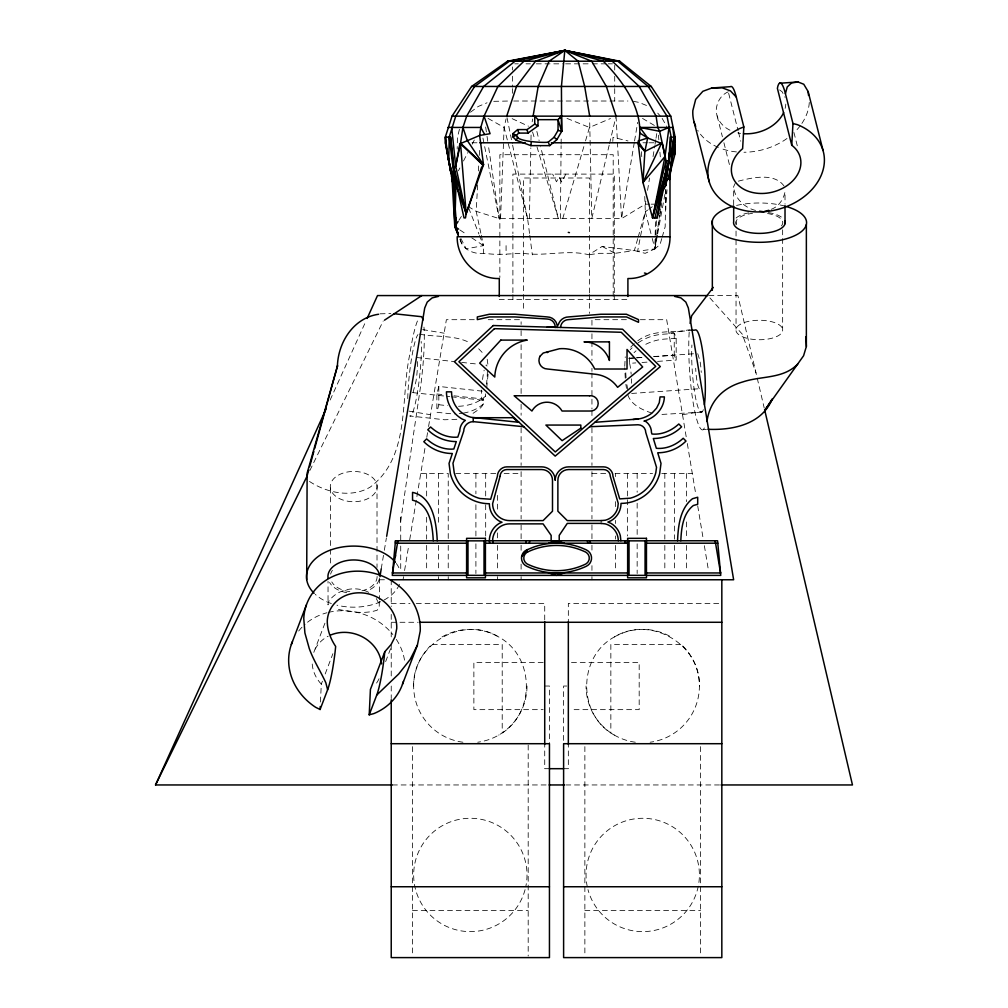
<?xml version="1.0" encoding="UTF-8"?>
<svg xmlns="http://www.w3.org/2000/svg" width="1008" height="1008" viewBox="0 0 1008 1008"><rect width="100%" height="100%" fill="white"/><g stroke="black" fill="none" stroke-linecap="round" stroke-linejoin="round"><path stroke-width="0.75" stroke-dasharray="5 3.75" d="M560.423 218.597L561.103 145.643M561.128 144.094L561.191 136.332M460.051 239.476C462.546 250.211 475.297 254.848 485.251 253.323C498.04 255.465 510.552 253.512 523.303 253.323C544.925 256.675 566.962 249.316 588.76 254.747L602.167 246.456L634.372 250.551L645.183 253.323L654.923 248.863L655.465 219.58M529.402 218.597L530.825 147.886M530.977 140.024L531.103 133.736M609.172 145.202L591.772 218.597L589.63 118.982M662.193 237.094L665.167 226.762L665.822 190.978M624.733 366.282L625.25 356.845M500.548 218.597L504.101 127.449L506.054 118.982M320.443 702.034L321.3 684.13L322.409 681.232M612.801 141.41L613.015 137.302L628.022 140.956M477.641 184.93L476.179 211.327L480.955 233.705M478.409 170.944L478.838 163.183M479.266 155.408L479.606 149.197M644.742 196.447L645.322 211.781L637.598 251.282L654.923 248.863L656.536 219.681M488.099 374.195L486.587 389.189M379.386 601.322L379.147 607.698L377.181 610.205C363.85 614.54 348.73 611.566 335.248 608.756M665.973 202.658L667.044 189.731M413.658 686.032C412.398 644.15 463.025 614.918 498.67 636.955C535.576 656.8 535.576 715.264 498.67 735.109M614.389 735.109C577.483 715.264 577.483 656.8 614.389 636.955C650.034 614.918 700.661 644.15 699.401 686.032M661.777 238.568L660.076 244.478L654.923 248.863L659.547 215.271M659.761 213.746L660.605 207.635M652.226 238.48L654.923 248.863L661.765 202.885M468.027 206.426L476.179 211.327L499.162 218.597L621.545 218.61L645.322 204.17L645.826 201.096M647.564 190.361L649.555 178.088M653.045 156.605L654.784 145.858M655.036 144.333L655.78 139.721M656.032 138.197L656.775 133.585M532.161 121.804L532.615 118.982M381.226 568.903L384.073 551.817M384.338 550.267L386.404 537.844M403.036 579.764L403.553 576.689M404.573 570.528L408.706 545.706M409.702 539.721L425.225 446.632M426.775 437.346L427.543 432.697M428.576 426.497L446.38 319.687L474.264 319.687M634.297 142.544L621.545 218.61L617.476 142.544M634.549 140.994L637.673 122.359M482.303 391.154L438.82 386.442L436.867 393.977L436.867 412.272L448.522 413.532A44.276 33.302 14.5 0 0 455.238 413.86M654.923 248.863L657.43 235.166M657.707 233.642L665.809 189.517L665.809 209.601M438.82 386.442L438.82 404.737L436.867 412.272M458.514 406.287A44.276 33.302 14.5 0 0 485.402 396.27L485.44 396.119M609.538 143.678L615.699 117.684M637.749 238.619L634.372 250.551L615.031 253.323L599.319 253.323L588.76 254.747M638.165 237.132L645.322 211.781L647.64 210.092M562.729 218.597L585.081 142.393M585.522 140.906L589.466 127.449L610.47 118.528M453.953 395.816L483.449 399.017C485.554 406.64 476.973 410.369 472.059 414.023M459.434 129.314L457.468 137.302L457.178 149.045M324.929 623.183L313.765 652.478A35.217 31.487 20.9 0 1 328.243 636.161M325.168 673.987L332.905 653.688M385.648 661.601L391.205 647.023M330.12 400.037L365.816 321.338M733.673 204.863L733.673 186.593L735.185 183.343M309.847 470.509L383.191 321.035M413.091 392.402L416.027 381.1A17.716 2.23 -83.8 0 0 417.388 360.637M483.449 399.017L482.971 399.974A17.716 2.23 -83.8 0 1 481.597 390.046M458.438 170.78L459.875 167.983M463.491 161.003L467.813 152.611M472.147 144.22L474.302 140.036M565.828 174.107L561.683 181.944L558.974 177.017L556.492 181.78L552.623 174.107M706.432 429.395L703.37 429.61L705.487 425.93M458.905 220.261L461.387 216.481M630.706 347.13L634.561 343.363M470.497 112.216L478.195 106.483L487.04 102.791M648.799 209.248L652.277 206.703M637.711 340.855C653.108 328.923 674.075 332.842 692.042 330.296M728.28 91.804C721.287 94.664 717.116 101.632 716.323 108.927A35.217 26.712 -14.2 0 0 732.388 131.254M771.196 209.324C778.68 206.703 783.493 199.42 785.018 191.898L785.018 204.007M738.347 181.163C752.749 177.421 775.568 172.28 784.791 187.123M481.282 235.192L483.512 245.637L466.187 248.825L460.48 237.686M668.934 333.194L690.379 329.616M682.517 414.716L702.425 411.403M456.851 419.29L444.667 419.769L409.727 415.976A41.328 5.204 -83.8 0 0 417.967 389.164A41.328 5.204 -83.8 0 0 421.155 341.435M657.556 361.393L676.179 360.095L676.179 338.285L675.209 335.16L674.239 333.434L662.584 334.253A44.276 39.703 -21.9 0 0 637.283 343.463M676.179 338.285L664.537 339.091A44.276 39.703 -21.9 0 0 642.638 346.059M628.715 358.281L634.927 357.853M636.476 357.739L644.251 357.21M653.562 356.555L693.932 353.745M629.206 358.382L635.418 357.953M636.968 357.84L643.18 357.412M654.053 356.656L674.239 355.244L676.179 360.095M629.609 357.638L629.609 363.346L635.821 362.905M642.02 362.477L648.232 362.048M631.651 393.448L699.968 388.685M701.908 412.133L660.215 414.515M493.744 101.329L509.305 101.014M380.092 313.816L390.802 313.564M514.735 63.832L518.301 63.832M526.012 63.832L530.41 63.832M536.281 63.832L562.653 63.832M565.614 63.832L589.39 63.832M592.376 63.832L605.405 63.832M608.252 63.832L612.448 63.832M513.677 101.014L627.908 101.014M471.996 142.783L479.241 142.783M642.965 142.783L647.438 142.783M648.925 142.783L655.187 142.783M645.322 204.17L649.795 204.17M651.281 204.17L655.754 204.17M708.939 295.571L737.894 295.571L764.24 408.127M499.275 299.414L627.908 299.414M488.2 319.687L521.111 319.687L521.111 324.387M626.409 319.687L591.948 319.687L591.948 325.949M640.345 319.687L666.679 319.687L686.284 437.346M420.739 473.495L448.232 473.495L448.232 539.129M455.767 473.495L495.949 473.495M504.164 473.495L521.111 473.495M591.948 473.495L607.358 473.495M615.056 473.495L652.567 473.495M661.752 473.495L692.307 473.495M379.424 579.764L385.409 579.764M391.23 603.376L410.017 603.376M416.291 603.376L544.723 603.376L544.723 622.276M718.704 603.376L568.336 603.376L568.336 622.276M391.23 622.276L417.992 622.276M432.306 644.389L502.211 644.389L502.211 732.4M680.753 644.389L610.848 644.389L610.848 732.4M543.148 662.42L473.873 662.42L473.873 709.645L543.148 709.645M571.486 662.42L639.185 662.42L639.185 709.645L571.486 709.645M544.723 686.032L549.448 686.032L549.448 744.471M566.761 686.032L563.611 686.032L563.611 742.543M549.448 768.688L544.723 768.688L544.723 744.471M563.611 768.688L568.336 768.688L568.336 744.471M392.364 784.955L547.571 784.955M565.79 784.955L719.485 784.955M412.474 910.375L528.192 910.375M584.867 910.375L700.573 910.375M419.391 334.127C435.96 337.403 454.331 334.732 469.741 342.72M416.632 357.512L453.89 361.544M461.651 362.389L478.737 364.241M436.867 393.977L444.641 394.808M412.486 392.591L449.757 396.635M451.307 396.799L482.353 400.163M438.82 404.737L447.552 405.682M422.68 329.616L444.125 333.194M409.097 411.151L430.542 414.716M633.44 101.329L638.833 102.362L648.988 106.483M755.572 210.42C744.673 207.9 734.177 198.072 733.673 186.593M651.962 413.091C642.361 410.029 630.63 404.699 627.619 394.204M567 118.415L589.466 127.449M368.689 592.339C355.421 585.245 336.42 589.151 328.268 602.179L328.041 604.888L328.041 581.364M512.152 118.667L528.507 126.202M602.167 246.456L615.031 253.323M488.061 118.415L504.101 127.449L527.587 218.597L529.578 233.705M642.524 118.415L655.225 125.95M459.988 230.013L466.515 234.36M471.744 237.825L483.512 245.637L483.512 253.613M309.469 481.446C326.806 492.899 351.515 498.267 370.238 487.091C410.873 456.46 400.176 398.866 409.689 354.929A58.93 7.421 -83.8 0 1 418.282 319.145M779.625 89.951L782.145 91.791L785.068 97.398M478.674 348.768L483.336 353.669M709.884 297.914L742.329 334.228L755.987 372.884M657.72 113.123L660.454 116.21M376.286 598.563L379.386 604.422M662.13 118.377L666.868 126.706M697.738 353.669L699.968 360.788A17.716 2.659 86 0 1 701.253 372.431M487.192 359.239L488.326 367.555M460.013 239.072L462.924 246.028M468.607 207.875L478.926 234.02M479.493 235.469L483.512 245.637M532.564 131.935L534.782 139.406M537.012 146.878L558.344 218.597L540.628 146.727M645.322 211.781L651.848 236.993M793.913 132.439L797.769 147.672M728.658 93.303L738.108 130.712M738.486 132.212L740.754 141.196M717.116 115.882L722.396 136.773M723.908 142.733L729.553 165.123M536.848 131.443L539.116 140.616M629.609 363.346L630.088 365.665A17.716 2.659 86 0 1 631.159 374.22M507.024 117.684L512.316 143.678M512.631 145.202L527.587 218.597M482.945 138.083L499.162 218.597L488.401 145.643M687.317 443.533L695.911 495.067M697.7 505.84L703.345 539.721M704.353 545.706L708.485 570.528M625.867 384.3L626.472 388.37M485.654 127.021L486.801 134.782M487.028 136.332L488.174 144.094M529.767 235.217L532.35 254.86M658.438 135.185L658.841 139.822M659.912 152.195L660.316 156.832M641.378 151.666L641.957 159.39M625.25 378.315L624.758 367.756M616.064 116.147L617.387 140.994M782.649 229.799L782.649 330.939A23.411 9.74 0 0 1 745.756 337.932A23.411 9.74 0 0 1 749.637 321.136A23.411 9.74 0 0 1 782.649 330.939M736.042 221.71L736.042 224.822M736.042 231.046L736.042 329.074M700.573 746.638L700.573 956.025M686.41 473.495L686.41 501.631M686.41 521.942L686.41 539.129M686.41 545.391L686.41 570.389M674.604 473.495L674.604 539.129M674.604 545.391L674.604 570.389M674.239 333.434L674.239 355.244M664.826 473.495L664.826 539.129M664.826 545.391L664.826 570.389M637.157 473.495L637.157 492.257M637.157 503.194L637.157 536.004M637.157 543.829L637.157 573.514M627.367 473.495L627.367 536.004M615.56 473.495L615.56 476.62M615.56 501.631L615.56 507.881M615.56 520.38L615.56 523.505M615.56 536.004L615.56 539.129M615.56 545.391L615.56 570.389M614.716 65.381L614.716 70.031M614.716 76.23L614.716 87.066M614.716 88.616L614.716 101.014M614.288 233.629L614.288 174.107L512.896 174.107L512.896 233.629M614.288 235.192L614.288 293.152M614.288 294.714L614.288 299.414M613.204 296.39L613.204 154.703L499.855 154.703L499.855 277.502M591.948 333.787L591.948 340.049M591.948 341.624L591.948 360.423M591.948 368.248L591.948 371.385M591.948 372.947L591.948 408.983M591.948 410.558L591.948 418.396M591.948 427.795L591.948 465.394M591.948 471.656L591.948 518.818M591.948 524.929L591.948 539.129M591.948 545.303L591.948 550.078M591.948 565.664L591.948 570.389M591.948 576.639L591.948 579.764M589.592 292.925L589.592 178L523.467 178L523.467 292.925M589.592 294.5L589.592 313.387M584.867 746.638L584.867 956.025M528.192 745.063L528.192 956.025M523.467 294.5L523.467 311.812M521.111 330.649L521.111 336.924M521.111 344.749L521.111 394.884M521.111 404.284L521.111 415.258M521.111 427.795L521.111 465.394M521.111 471.656L521.111 518.818M521.111 524.929L521.111 539.129M521.111 545.303L521.111 551.641M521.111 564.102L521.111 570.389M521.111 576.639L521.111 579.764M512.896 235.192L512.896 293.152M512.896 294.714L512.896 299.414M512.467 66.931L512.467 70.031M512.467 76.23L512.467 87.066M512.467 88.616L512.467 93.265M506.079 245.637L506.079 254.621M497.498 495.382L497.498 511.006M497.498 532.879L497.498 539.129M497.498 545.391L497.498 570.389M497.498 576.639L497.498 579.764M485.68 473.495L485.68 496.944M485.68 504.756L485.68 536.004M485.402 393.876L485.402 396.27M475.902 473.495L475.902 493.819M475.902 504.756L475.902 536.004M475.902 543.829L475.902 573.514M448.232 545.391L448.232 570.389M448.232 576.639L448.232 579.764M438.455 473.495L438.455 525.067M438.455 545.391L438.455 570.389M438.455 576.639L438.455 579.764M426.649 473.495L426.649 496.944M426.649 517.255L426.649 539.129M426.649 545.391L426.649 570.389M412.474 746.638L412.474 956.025M400.718 539.935L400.718 515.365L400.289 523.656L421.369 381.024L422.995 364.972A58.93 7.421 -83.8 0 0 423.965 327.109M400.718 546.071L400.718 570.641M391.23 579.764L391.23 606.526M391.23 614.401L391.23 638.48M391.23 644.704L391.23 678.397M391.23 686.032L391.23 698.594M379.386 578.126L379.386 599.785M377.017 485.138L377.017 567.416M330.41 488.036L330.41 565.664M736.067 218.03A25.792 10.735 0 0 1 748.642 212.877M768.373 212.587A25.792 10.735 0 0 1 782.813 218.194M785.799 104.076A35.217 26.712 -14.2 0 1 785.131 108.36M740.615 133.384A35.217 26.712 -14.2 0 1 737.768 132.88M809.285 102.438A59.031 44.78 -14.2 0 1 801.108 124.564M800.226 125.773A59.031 44.78 -14.2 0 1 795.161 131.582M786.971 138.512A59.031 44.78 -14.2 0 1 743.992 152.258M736.47 151.918A59.031 44.78 -14.2 0 1 719.762 148M718.351 147.433A59.031 44.78 -14.2 0 1 697.725 130.309M767.542 213.52A23.411 9.74 0 0 1 781.276 226.057M736.256 224.255A23.411 9.74 0 0 1 752.497 213.331M703.37 429.61A58.93 8.858 86 0 1 692.143 395.942A58.93 8.858 86 0 1 689.434 329.011M736.609 205.418A47.225 19.656 0 0 1 785.509 206.275M699.262 388.546A17.716 2.659 86 0 1 695.671 368.248M627.871 389.655A17.716 2.659 86 0 1 626.56 382.221M626.094 377.735A17.716 2.659 86 0 1 625.716 370.138M631.462 378.832A17.716 2.659 86 0 1 631.55 383.254M634.057 352.661A44.276 39.703 -21.9 0 1 636.048 350.834M703.332 409.676A41.328 6.212 86 0 1 695.092 395.161A41.328 6.212 86 0 1 691.904 344.988M630.227 349.726A44.276 39.703 -21.9 0 1 632.104 347.81M298.683 631.021A59.031 52.781 20.9 0 1 305.122 624.217M307.541 622.226A59.031 52.781 20.9 0 1 326.97 612.738M328.419 612.373A59.031 52.781 20.9 0 1 392.83 634.549M396.346 639.387A59.031 52.781 20.9 0 1 404.901 662.861M377.118 576.5A23.411 15.145 0 0 1 361.91 590.814M349.839 591.57A23.411 15.145 0 0 1 331.783 581.931M330.624 574.132A23.411 15.145 0 0 1 332.413 570.352M379.147 579.386A25.792 16.682 0 0 1 368.689 590.222M346.815 592.704A25.792 16.682 0 0 1 329.553 582.473M379.046 678.724A35.217 31.487 20.9 0 1 374.522 685.629M321.3 684.13A35.217 31.487 20.9 0 1 312.19 660.568M485.894 365.274A17.716 2.23 -83.8 0 1 486.965 366.08M487.355 371.322A17.716 2.23 -83.8 0 1 486.499 384.187M482.542 379.537A17.716 2.23 -83.8 0 1 484.168 370.15M399.433 584.275A47.225 30.542 0 0 1 336.962 605.191M331.355 603.54A47.225 30.542 0 0 1 315.252 594.367M396.346 563.497A47.225 30.542 0 0 1 400.151 571.082M407.761 398.576A41.328 5.204 -83.8 0 1 417.967 334.58M483.449 403.805A44.276 33.302 14.5 0 1 463.075 413.179M461.803 413.368A44.276 33.302 14.5 0 1 459.207 413.658M587.286 886.75A56.675 56.675 0 0 1 659.282 820.751A56.675 56.675 0 0 1 682.101 915.718A56.675 56.675 0 0 1 587.979 889.623M682.794 645.952A56.675 56.675 0 0 1 650.122 742.228M635.33 742.228A56.675 56.675 0 0 1 586.051 686.032M614.389 636.955A56.675 56.675 0 0 1 671.063 636.955M527.008 686.032A56.675 56.675 0 0 1 477.729 742.228M462.937 742.228A56.675 56.675 0 0 1 430.265 645.952M441.995 636.955A56.675 56.675 0 0 1 498.67 636.955M525.08 889.623A56.675 56.675 0 0 1 430.958 915.718A56.675 56.675 0 0 1 453.776 820.751A56.675 56.675 0 0 1 525.773 886.75M338.814 498.267A23.411 15.145 0 0 0 376.803 489.082A23.411 15.145 0 0 0 345.517 472.399A23.411 15.145 0 0 0 338.814 498.267"/><path stroke-width="1.5" d="M558.041 130.397L561.695 131.342L561.38 116.147L558.041 119.662L558.041 130.397L554.06 137.252L548.251 142.128C545.504 143.111 507.944 141.561 518.717 133.094L527.978 133.094L537.995 125.887L537.995 119.662L534.731 116.147L534.731 124.085L527.071 129.591L517.658 129.591L512.845 133.648L512.845 136.823L516.172 140.2L530.888 145.631L549.713 145.631L556.945 139.558L561.695 131.342L561.431 86.461L564.808 50.4L619.731 61.211L651.256 86.461L670.748 116.147L675.146 137.151L675.058 153.783L669.665 174.623M458.375 235.57C450.463 217.451 457.96 196.497 452.365 177.408M451.647 176.123L454.066 189.731L448.787 161.318L449.203 137.151L455.755 116.147L474.655 86.461L509.431 61.211L564.808 50.4L617.828 61.211L648.194 86.461L667.019 116.147L671.177 137.151L668.997 160.713L665.809 185.51L663.352 189.731L657.09 217.904L652.554 217.904L642.978 182.486L638.291 144.169C645.737 112.531 624.469 82.858 603.301 61.211L564.808 50.4L507.528 61.211L471.593 86.461L452.025 116.147L445.284 137.151L445.448 143.136L451.055 173.477L445.448 143.136L445.75 137.151M458.262 234.889L454.759 226.548L455.994 184.351M458.325 233.503L454.759 226.548L455.137 202.658L451.899 176.123M292.446 641.617A59.031 52.781 20.9 0 0 315.63 707.288L320.09 709.506L320.242 706.52M403.427 681.295A59.031 52.781 20.9 0 1 373.855 713.588L369.218 714.823L370.415 689.447L384.779 651.76L391.079 644.566L395.086 636.817L396.736 628.538A35.217 31.487 20.9 0 0 363.51 593.019A35.217 31.487 20.9 0 0 327.26 621.016C327.26 630.176 330.599 638.883 335.664 646.443L335.173 651.294A47.225 5.947 -83.8 0 1 327.638 689.724L320.09 709.506M639.702 132.98L647.653 137.983L644.881 151.427L642.978 182.486L664.99 156.542L662.508 143.854L647.653 137.983L639.891 127.449L659.648 131.305L669.01 127.449L664.99 156.542L652.554 217.904L668.997 160.713L670.144 137.151L675.146 137.151L669.514 179.676L668.506 178.051L666.616 181.087L665.809 185.51L666.023 160.713L659.648 131.305L657.77 127.449L656.095 116.147L639.223 86.461L612.221 61.211L564.808 50.4L515.038 61.211L483.638 86.461L466.679 116.147L462.924 127.449L460.53 143.363L455.692 166.118L454.142 168.941L455.301 185.51L457.758 189.731L466.187 213.671L465.494 217.904L464.02 217.904L457.758 189.731L454.142 168.941L450.576 137.151L445.284 137.151L448.787 161.318L452.605 178.051L454.495 180.18M695.671 126.353A59.031 44.78 -14.2 0 1 692.836 110.565L695.671 99.414L702.866 91.3L711.85 87.986L730.384 86.688A47.225 7.094 86 0 1 736.306 97.108L743.841 126.958L742.631 148.68A35.217 26.712 -14.2 0 0 740.502 187.123A35.217 26.712 -14.2 0 0 789.629 183.695A35.217 26.712 -14.2 0 0 791.759 145.253L792.968 123.53L785.421 93.681L787.235 86.94L791.608 82.933L798.034 81.976L803.767 84.244L808.151 91.564L823.032 150.469M677.552 540.767C678.22 526 679.972 508.498 692.483 498.721L697.7 497.234L697.7 504.277L693.328 505.525C682.844 513.715 681.383 528.394 680.816 540.767M669.992 169.407L669.992 236.754C670.484 259.207 650.362 279.203 627.908 278.523L627.908 296.428M466.603 540.767L395.489 540.767L392.301 575.392L466.603 575.392M384.779 651.76L384.287 656.624A47.225 5.947 -83.8 0 1 376.753 695.041L369.218 714.823M639.891 127.449L672.84 127.449L673.886 137.151L669.514 179.676L667.195 171.776L668.405 161.242M306.697 579.55L307.125 473.168L337.554 365.665L314.622 448.623M668.745 158.231L669.438 152.208M669.791 149.197L671.177 137.151M530.888 145.631L531.304 142.128M526.075 543.199L526.39 540.767M555.181 327.524L555.244 327.071A8.064 8.064 0 0 0 547.18 319.007L514.924 316.928L489.397 316.928L477.313 319.612L477.313 316.928L489.397 314.244L514.924 314.244L547.18 316.928A10.143 10.143 0 0 1 556.97 324.437L557.122 325.597L558.268 324.891A10.748 10.748 0 0 1 568.651 316.928L600.907 314.244L626.434 314.244L638.518 319.612L638.518 322.308L626.434 316.928L600.907 316.928L568.651 319.612A8.064 8.064 0 0 0 560.864 325.597L560.624 327.449M529.339 543.199L529.654 540.767M557.941 327.373L547.18 327.071M624.733 543.199L625.061 540.767M627.417 543.199L627.644 540.011M337.39 366.572C337.945 342.518 353.43 317.822 378.617 314.257M458.678 229.144L454.759 226.548L455.944 217.904L455.301 209.601M663.352 189.731L666.023 170.73L667.195 171.776L673.886 137.151M669.766 173.515L670.433 168.966M670.887 165.942L675.146 137.151L672.953 149.474M669.904 171.171L670.383 168.084M670.862 164.984L671.341 161.897M671.807 158.798L675.146 137.151M379.94 576.664L381.226 568.903M386.669 536.294L424.708 308.032L427.228 302.072L432.167 297.889L438.455 296.39M392.528 572.96L397.883 540.767M533.081 116.147L538.184 86.461L549.108 61.211L564.808 50.4L591.683 61.211L606.337 86.461L616.064 116.147M484.054 116.147L480.803 127.449L479.632 135.475L483.512 164.72L466.187 213.671L455.692 166.118L459.85 143.854L479.632 135.475L490.077 133.686L484.054 116.147L497.914 86.461L523.958 61.211L564.808 50.4L578.151 61.211L584.678 86.461L589.693 116.147M657.09 217.904L666.023 170.73L654.923 217.904M402.507 684.205L417.388 645.17L420.223 631.084A59.031 52.781 20.9 0 0 364.518 571.536A59.031 52.781 20.9 0 0 303.773 618.471L304.907 632.986L309.292 648.61C313.614 660.668 320.594 671.227 325.823 682.744L327.638 689.724M690.064 323.354L691.69 315.731L713.236 287.406M652.554 217.904L666.023 160.713L668.997 160.713M306.697 477.275L308.801 469.69M309.62 466.717L313.841 451.496M806.362 224.532L806.362 346.462L803.59 355.748L765.916 408.694L772.178 399.042C761.783 424.481 732.602 430.353 707.969 429.295M506.709 116.147L516.512 86.461L535.576 61.211L564.808 50.4M454.142 168.941L466.187 213.671L481.459 167.605L483.512 164.72L467.258 140.427L462.924 127.449M706.948 421.533C709.783 400.856 723.227 387.463 742.82 381.931C761.116 375.732 783.355 379.159 797.807 363.964M291.337 644.465L306.407 604.901M527.461 549.612L521.64 556.643M392.364 784.955L155.534 784.955L326.227 408.618M367.114 318.465L377.509 295.571L707.792 295.571M642.978 182.486L661.563 143.098L644.881 151.427L638.291 144.169M155.534 784.955L307.075 476.141M417.388 645.17L410.143 659.534L398.651 674.062L376.753 695.041M516.172 140.2L517.873 137.176M451.597 179.676L452.605 178.051M458.048 233.982L455.944 226.762L454.759 226.548L458.073 221.508M559.352 118.49L561.38 116.147M548.843 543.199L556.529 540.767L564.215 543.199M564.215 572.96L556.529 575.392L548.843 572.96M384.489 320.179L421.848 295.571M512.845 136.823L516.109 135.374M743.841 126.958L739.204 128.747A59.031 44.78 -14.2 0 0 719.914 198.589A59.031 44.78 -14.2 0 0 809.109 192.377A59.031 44.78 -14.2 0 0 797.429 124.69L792.968 123.53M547.924 351.729L547.268 351.905M547.659 352.409L547.004 352.586M643.936 421.105C654.835 418.219 664.083 408.492 664.385 396.9L660.051 396.9L659.27 402.709L656.561 408.164L652.239 412.852A28.879 28.879 0 0 1 634.171 419.353L633.024 419.479M647.653 137.983L638.026 141.133L644.881 151.427M768.764 210.281L763.61 211.768L759.566 211.201M638.039 419.051L594.884 422.302M779.499 83.261L798.034 81.976M692.042 330.296L695.092 330.082A41.328 6.212 86 0 1 703.332 356.53A41.328 6.212 86 0 1 704.416 404.586M711.85 87.986L722.043 87.784L730.447 90.896L736.306 97.108M507.528 61.211L619.731 61.211M471.593 86.461L651.256 86.461M452.025 116.147L670.748 116.147M537.995 119.662L558.041 119.662L561.695 131.342M447.854 127.449L480.803 127.449L484.495 134.278M479.745 142.783L525.206 142.783M551.351 142.783L639.11 142.783M669.992 236.754L457.178 236.754C456.725 259.207 476.822 279.203 499.275 278.523L499.275 296.428M489.661 543.199L489.346 540.767A20.16 20.16 0 0 1 499.426 523.316L502.009 522.245L499.426 521.174A20.16 20.16 0 0 1 489.346 503.723A40.32 40.32 0 0 1 450.4 473.836L449.039 463.403L452.327 453.512A40.32 40.32 0 0 1 423.814 441.693L426.623 438.883C433.931 445.7 443.722 449.996 453.827 449.014L456.296 441.592A40.32 40.32 0 0 1 427.795 429.786L430.592 426.976C437.9 433.793 447.691 438.089 457.796 437.107L459.787 431.147A13.432 13.432 0 0 1 463.718 421.646L465.356 420.386L462.168 419.063A31.437 31.437 0 0 1 446.456 391.835L451.546 391.835A26.347 26.347 0 0 0 471.076 417.287L519.07 422.302M523.795 426.724L473.218 421.646A9.5 9.5 0 0 0 463.718 431.147L452.97 463.239L454.23 472.802A36.351 36.351 0 0 0 479.934 498.506L490.669 499.237L497.41 476.267C497.372 471.24 501.782 466.83 506.81 466.868L541.75 466.868C548.944 466.817 555.232 473.117 555.181 480.299C555.143 473.117 561.431 466.817 568.625 466.868L603.553 466.868C608.593 466.83 612.99 471.24 612.965 476.267L619.693 498.897L630.34 498.179A36.011 36.011 0 0 0 655.805 472.714L656.523 467.334L645.775 432.495A7.736 7.736 0 0 0 638.039 424.759L589.693 426.724M600.869 520.607L567.277 520.607L557.878 511.207L557.878 480.299A10.748 10.748 0 0 1 568.625 469.552L603.553 469.552A6.716 6.716 0 0 1 610.281 476.267L618.244 503.383L617.74 507.856A17.464 17.464 0 0 1 605.392 520.216L600.869 520.607L601.612 520.708M601.625 523.391L567.277 523.391L559.213 535.399L559.213 540.767M485.415 540.767L627.644 540.767M646.456 540.767L717.57 540.767L720.758 575.392L646.456 575.392M467.989 540.855L484.029 540.855M629.03 540.855L645.07 540.855M466.603 543.199L395.489 543.199L395.489 540.767M485.415 543.199L627.644 543.199M646.456 543.199L717.797 543.199M392.301 572.96L466.603 572.96M485.415 572.96L627.644 572.96M646.456 572.96L720.758 572.96M485.415 575.392L627.644 575.392M391.23 579.764L733.635 579.764L688.351 308.032L685.831 302.072L680.891 297.889L674.604 296.39M419.416 622.276L721.829 622.276M391.23 743.702L549.448 743.702L549.448 957.6L391.23 957.6L391.23 699.779M721.829 743.702L563.611 743.702L563.611 957.6L721.829 957.6L721.829 579.764M549.448 768.688L563.611 768.688M549.133 784.955L564.329 784.955M721.048 784.955L852.466 784.955L764.606 409.651M391.23 886.75L549.448 886.75M563.611 886.75L721.829 886.75M393.863 313.702L421.445 316.688A58.93 7.421 -83.8 0 1 422.995 320.015M600.869 523.391L605.354 523.895A17.464 17.464 0 0 1 618.295 540.767M568.273 232.382L569.457 232.621M644.44 273.004L646.178 273.458M644.704 420.84L644.755 420.853A13.432 13.432 0 0 1 651.47 432.495L651.949 434.02C661.928 434.99 671.58 430.706 678.8 423.99L681.597 426.8A39.98 39.98 0 0 1 653.335 438.505L656.347 448.295C666.326 449.253 675.977 444.982 683.197 438.266L686.007 441.063A39.98 39.98 0 0 1 657.733 452.781L661.009 463.403L659.648 473.747A39.98 39.98 0 0 1 621.029 503.383A20.16 20.16 0 0 1 610.949 520.796L607.887 522.068L610.911 523.316A20.16 20.16 0 0 1 620.298 535.55L620.89 540.767M512.845 133.648L516.109 135.299M534.731 124.085L537.995 125.887M554.06 137.252L556.945 139.558M483.512 164.72L460.53 143.363L466.187 213.671M518.087 422.302L513.185 417.715L473.218 417.715L473.218 421.646M482.882 164.77L460.53 143.363L482.756 165.022M548.251 142.128L549.713 145.631M517.658 129.591L518.717 133.094M451.118 173.099L447.628 153.455L448.787 161.318L454.054 178.731M448.787 161.318L455.301 185.51L450.576 137.151M527.071 129.591L527.978 133.094M791.759 145.253L777.395 88.376L777.886 86.071A47.225 7.094 86 0 1 785.421 93.681M694.159 122.22L709.241 181.906M451.622 176.526L452.466 181.087L451.66 176.476M715.163 540.767L720.531 572.96M454.696 181.516L455.301 185.51L449.203 137.151M590.121 540.767L590.436 543.199M587.437 540.767L587.752 543.199M492.925 543.199L492.61 540.767A16.897 16.897 0 0 1 509.506 523.87L543.098 523.87L551.149 535.399L551.149 540.767M455.137 202.658L451.924 176.513L454.759 226.548M451.685 127.449L455.692 166.118M808.151 91.564L808.529 95.432M437.245 540.767C436.401 523.165 433.188 496.843 412.549 492.37L412.549 500.207C429.849 503.95 432.545 526.012 433.251 540.767M805.934 336.722L806.362 346.462M674.856 144.711L675.058 153.783M785.018 205.519L785.018 223.675M733.673 206.388L733.673 221.621A25.792 10.735 0 0 0 760.246 233.377A25.792 10.735 0 0 0 784.791 220.878M712.341 220.765L712.341 290.317M645.07 540.767L645.07 575.392L629.03 575.303L629.03 540.767M568.336 621.747L568.336 744.471M544.723 621.747L544.723 744.471M484.029 540.767L484.029 575.392L467.989 575.303L467.989 540.767M455.944 217.904L455.944 226.762M395.489 555.169L395.489 556.517M783.632 112.594A35.217 26.712 -14.2 0 1 743.539 133.699M786.769 206.64A47.225 19.656 0 0 1 794.09 235.96A47.225 19.656 0 0 1 723.29 235.343A47.225 19.656 0 0 1 733.559 206.174M328.041 578.227A25.792 16.682 0 0 1 351.238 560.032A25.792 16.682 0 0 1 379.386 575.039M330.863 634.952A35.217 31.487 20.9 0 1 381.553 663.919M314.105 593.271A47.225 30.542 0 0 1 329.742 550.318A47.225 30.542 0 0 1 395.413 562.3M521.653 556.403L521.501 558.079A9.009 9.009 0 0 0 526.63 566.206A69.565 69.565 0 0 0 586.429 566.206A9.009 9.009 0 0 0 586.429 549.952A69.565 69.565 0 0 0 533.774 547.029L526.63 549.952A9.009 9.009 0 0 0 521.653 556.403M500.094 476.267L492.61 503.723A16.897 16.897 0 0 0 509.506 520.607L543.098 520.607L552.497 511.207L552.497 480.299A10.748 10.748 0 0 0 541.75 469.552L506.81 469.552A6.716 6.716 0 0 0 500.094 476.267M540.086 356.164L539.23 358.231A8.568 8.568 0 0 0 547.508 369.016L595.552 374.283A31.072 31.072 0 0 1 617.614 387.324L642.663 366.975L627.026 349.461L627.026 369.016L594.733 369.016A35.759 35.759 0 0 0 559.415 348.743L543.224 353.027L540.086 356.164M500.825 340.099L479.644 363.145L494.777 377.042A38.745 38.745 0 0 1 527.234 340.099L500.825 340.099M493.252 325.534L454.381 361.721L555.181 456.12L660.316 366.572L622.566 329.213L493.252 325.534M494.437 328.658L458.917 361.733L555.282 451.962L655.742 366.395L621.256 332.275L494.437 328.658M580.822 428.173L562.111 440.66L545.895 425.061L580.822 425.061L580.822 428.173M527.638 551.968L526.516 552.636A6.741 6.741 0 0 0 526.516 563.522L527.638 564.19A67.259 67.259 0 0 0 585.409 564.19L586.543 563.522A6.741 6.741 0 0 0 586.543 552.636L585.421 551.968A67.259 67.259 0 0 0 527.638 551.968M609.424 341.876L583.985 341.876A26.699 26.699 0 0 1 609.424 360.461L609.424 341.876M589.415 395.753L514.13 395.753L531.934 411.025A17.249 17.249 0 0 1 562.023 411.025L589.415 411.025A7.711 7.711 0 0 0 598.21 403.389A7.711 7.711 0 0 0 589.415 395.753M485.415 538.335L466.603 538.335L466.603 577.823L485.415 577.823L485.415 538.335M646.456 538.335L627.644 538.335L627.644 577.823L646.456 577.823L646.456 538.335"/></g></svg>
